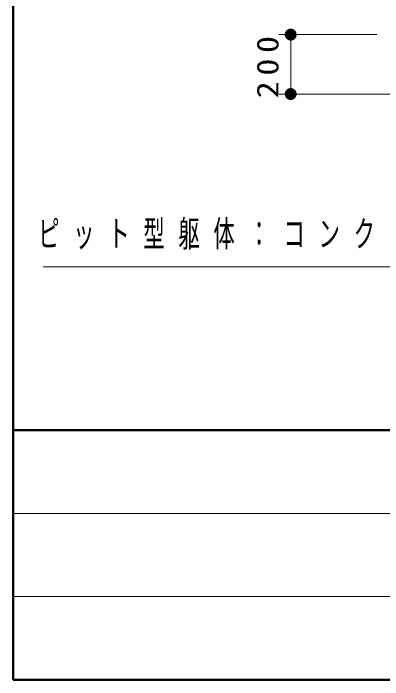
# Model space of a CAD drawing. Units: millimetres on the paper, with parts at other scales. Extents: x -385 to 0, y -594 to 267.
# Drawn here: x -385 to -353.9, y 0 to 56.1 of the extents above; entities that cross this region are included whole.
import ezdxf

# ---------------------------------------------------------------- set-up
doc = ezdxf.new("R2010")
doc.units = ezdxf.units.MM
doc.layers.add('1_40', color=7, linetype='Continuous', lineweight=25)
doc.layers.add('NAKAMURA図枠', color=7, linetype='Continuous', lineweight=13)
doc.styles.add('ＭＳ ゴシック', font='')
doc.styles.get('ＭＳ ゴシック').set_extended_font_data('MS Gothic')

# ---------------------------------------------------------------- blocks, each defined once
blk = doc.blocks.new('filled_dot')
at = {"color": 0, "linetype": 'Continuous', "lineweight": -2, "const_width": 1.25}
blk.add_lwpolyline([(-0.625, 0, 1), (0.625, 0, 1)], format="xyb", close=True, dxfattribs=at)

msp = doc.modelspace()

# ---------------------------------------------------------------- linework, layer by layer
at = {"layer": '1_40', "lineweight": 13}
for p, q in [((-354.392, 54.321), (-362.643, 54.321)), ((-361.643, 49.321), (-361.643, 54.321)), ((-349.392, 49.321), (-362.643, 49.321))]:
    msp.add_line(p, q, dxfattribs=at)
msp.add_lwpolyline([(-318.982, 47.114), (-331.28, 34.769), (-382.494, 34.769)], dxfattribs=at)
at = {"layer": 'NAKAMURA図枠', "lineweight": 50}
for p, q in [((-385, 267), (-385, 0)), ((-385, 21), (0, 21)), ((-385, 0), (0, 0))]:
    msp.add_line(p, q, dxfattribs=at)
at = {"layer": 'NAKAMURA図枠'}
for p, q in [((-385, 14), (-243.5, 14)), ((-385, 7), (-243.5, 7))]:
    msp.add_line(p, q, dxfattribs=at)

# ---------------------------------------------------------------- block references
at = {"layer": '1_40', "lineweight": 13, "xscale": 0.4, "yscale": 0.4}
for p, rotation in [((-361.643, 54.321), 270), ((-361.643, 49.321), 90)]:
    msp.add_blockref('filled_dot', p, dxfattribs=dict(at, rotation=rotation))

# ---------------------------------------------------------------- texts
at = {"layer": '1_40', "insert": (-362.643, 51.821), "char_height": 1.833, "attachment_point": 8, "rotation": 90, "style": 'ＭＳ ゴシック'}
msp.add_mtext('\\T1.33;\\W1.15;200', dxfattribs=at)
at = {"layer": '1_40', "insert": (-382.911, 37.419), "char_height": 2.199, "attachment_point": 4, "style": 'ＭＳ ゴシック'}
msp.add_mtext('\\T1.64;\\W0.6;ピット型躯体：コンクリート（別途）', dxfattribs=at)

doc.saveas('drawing.dxf')
